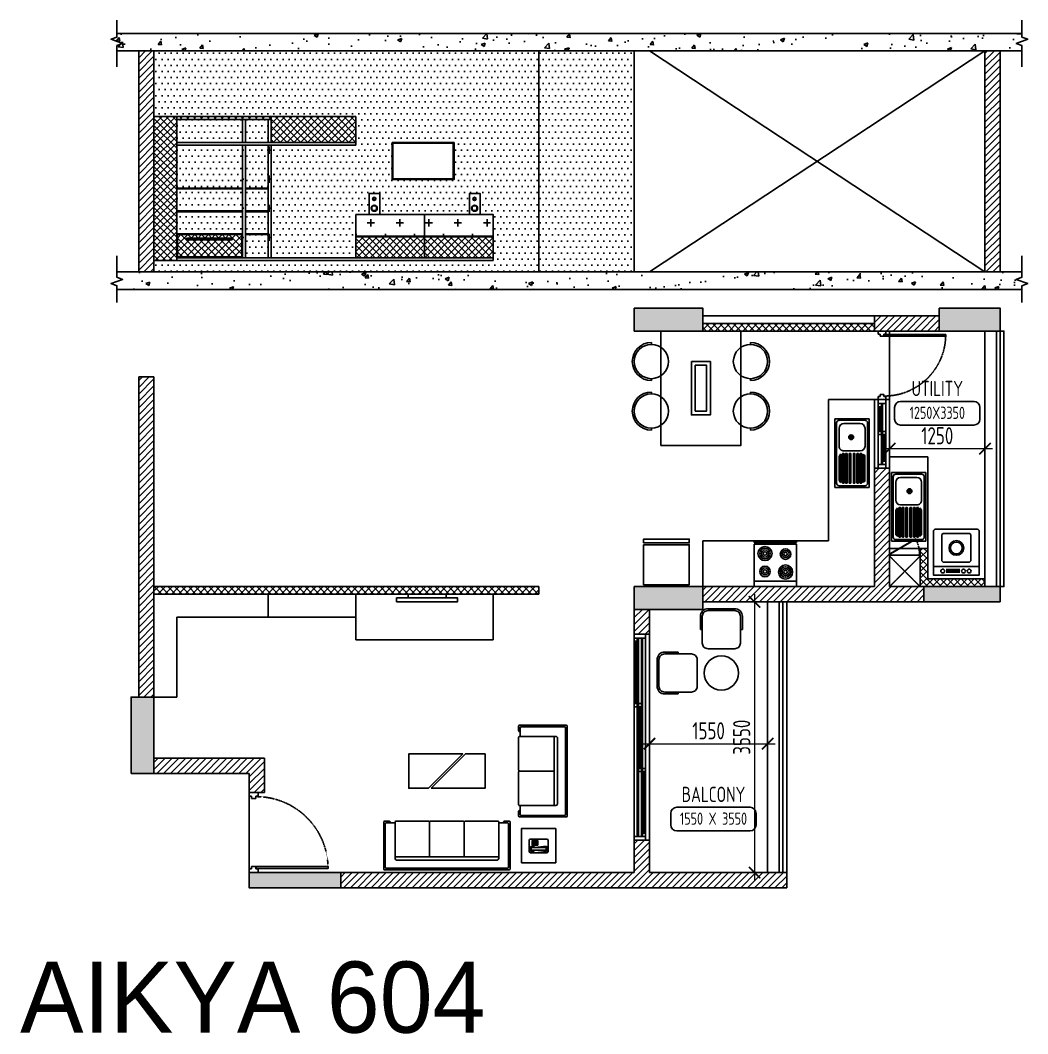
# Model space of a CAD drawing. Header units: millimetres. Extents: x -184691 to 158232, y -112569 to 33289.
# Drawn here: x 36982 to 50198, y -22061 to -8774 of the extents above; entities that cross this region are included whole.
import ezdxf
from ezdxf.enums import TextEntityAlignment as Align

# ---------------------------------------------------------------- set-up
doc = ezdxf.new("R2010")
doc.units = ezdxf.units.MM
doc.header["$LTSCALE"] = 10
doc.header["$PDMODE"] = 35
doc.header["$PDSIZE"] = 500
doc.linetypes.add('DASHED', pattern=[19.05, 12.7, -6.35])
doc.linetypes.add('HIDDEN', pattern=[9.525, 6.35, -3.175])
for name, color, linetype in [('07--DIM-1', 1, 'Continuous'), ('A--BLOCKWALL-1', 9, 'Continuous'), ('A--BLOCKWALL-2', 2, 'Continuous'), ('A--BLOCKWALL-3', 3, 'Continuous'), ('A--BLOCKWALL-HATCH', 8, 'Continuous'), ('A--DOWN', 34, 'Continuous'), ('A--FIXTURE-0', 8, 'Continuous'), ('A--FURNITURE-0', 253, 'Continuous'), ('A--GLAZING-0', 181, 'Continuous'), ('A--HANDRAIL-1', 9, 'Continuous'), ('A--HATCH-1', 8, 'Continuous'), ('A--SANITARY-0', 253, 'Continuous'), ('A--SHAFT-HIDDEN', 9, 'HIDDEN'), ('A--SPACENUMBER', 2, 'Continuous'), ('A--SPACENUMBER-1', 8, 'Continuous'), ('A--SPACEREF', 3, 'Continuous'), ('A--Stucture', 9, 'Continuous'), ('A--TILING-1', 8, 'Continuous'), ('Typical floor Column Centre line$0$X-3rd Floor Column$0$A--COL250', 250, 'Continuous'), ('Typical floor Column Centre line$0$X-3rd Floor Column$0$A--CONCRETE-4', 4, 'Continuous')]:
    doc.layers.add(name, color=color, linetype=linetype)
doc.styles.add('ISO', font='isocp2.shx', dxfattribs={"width": 0.8})
doc.dimstyles.new('A-DIM-100', dxfattribs={"dimscale": 100, "dimtxt": 2.25, "dimasz": 1.5, "dimexe": 1, "dimexo": 0.5, "dimgap": 0, "dimtad": 0, "dimdec": 0, "dimzin": 12, "dimdsep": 46, "dimtxsty": 'ISO', "dimblk": 'ARCHTICK', "dimcen": 1, "dimdle": 1, "dimclrd": 8, "dimclre": 8, "dimclrt": 256, "dimadec": 0, "dimazin": 3, "dimtfac": 1, "dimtdec": 0, "dimtmove": 1, "dimatfit": 2, "dimfxl": 1, "dimtvp": 0.75, "dimtolj": 1, "dimtzin": 12, "dimlwd": 18, "dimlwe": 18, "dimarcsym": 0})
pattern_1 = [(45, (42135.68, -23097.9), (-44.90128, 44.90128), [])]
pattern_2 = [(45, (42135.68, -23097.9), (-44.90128, 44.90128), []), (135, (42135.68, -23097.9), (-44.90128, -44.90128), [])]
pattern_3 = [(45, (-142490.17, 0), (-44.90128, 44.90128), []), (135, (-142490.17, 0), (-44.90128, -44.90128), [])]
pattern_4 = [(0, (-142490.17, 0), (39.6875, 79.375), [0, -79.375])]
pattern_5 = [(0, (-142490.17, 0), (190.5, 190.5), [95.25, -285.75]), (90, (-142442.55, -47.62), (-190.5, 190.5), [95.25, -285.75])]

# ---------------------------------------------------------------- blocks, each defined once
blk = doc.blocks.new('A$C542B73FF')
at = {"layer": 'A--FURNITURE-0'}
for points in [[(-400, 50), (400, 50), (400, 100), (-400, 100)], [(-250, 0), (250, 0), (250, 50), (-250, 50)]]:
    blk.add_lwpolyline(points, close=True, dxfattribs=at)
blk = doc.blocks.new('A$C383732B3')
for p, q in [((275, 250), (275, 275)), ((275, -250), (275, -275))]:
    blk.add_line(p, q)
blk.add_lwpolyline([(275, 275), (100, 275, 0.414214), (0, 175), (0, -175, 0.414214), (100, -275), (275, -275)], format="xyb")
blk.add_lwpolyline([(100, -250), (450, -250, 0.414214), (525, -175), (525, 175, 0.414214), (450, 250), (100, 250, 0.414214), (25, 175), (25, -175, 0.414214)], format="xyb", close=True)
blk = doc.blocks.new('A$C337B3EF4')
for p, q in [((0, 225), (0, 250)), ((0, -250), (0, -225))]:
    blk.add_line(p, q)
blk.add_circle((0, 0), 225)
blk.add_arc((0, 0), 250, 270, 90)
blk = doc.blocks.new('A$C666E5324')
at = {"layer": 'A--FURNITURE-0'}
for points in [[(0, -525), (-1500, -525), (-1500, 525), (0, 525)], [(-400, -125), (-1100, -125), (-1100, 125), (-400, 125)], [(-450, -75), (-1050, -75), (-1050, 75), (-450, 75)]]:
    blk.add_lwpolyline(points, close=True, dxfattribs=at)
at = {"layer": 'A--FURNITURE-0', "xscale": -1, "rotation": 270.000000000004}
for p in [(-1050, 650), (-400, 650)]:
    blk.add_blockref('A$C337B3EF4', p, dxfattribs=at)
at = {"layer": 'A--FURNITURE-0', "rotation": 270.000000000004}
for p in [(-1050, -650), (-400, -650)]:
    blk.add_blockref('A$C337B3EF4', p, dxfattribs=at)
blk = doc.blocks.new('A$C34D21E7E')
at = {"layer": 'A--DOWN'}
for p, q in [((-150, 2450), (-150, -150)), ((-110, 2450), (-110, -150)), ((-95, 2450), (-95, -150)), ((-55, -150), (-55, 2450)), ((-40, -150), (-40, 2450)), ((0, -150), (0, 2450))]:
    blk.add_line(p, q, dxfattribs=at)
for points in [[(-150, 2450), (0, 2450), (0, 2500), (-150, 2500)], [(-40, 2450), (0, 2450), (0, 2410), (-40, 2410)], [(-95, 1590), (-55, 1590), (-55, 1550), (-95, 1550)], [(-40, 1550), (0, 1550), (0, 1590), (-40, 1590)], [(-150, 740), (-110, 740), (-110, 700), (-150, 700)], [(-95, 700), (-55, 700), (-55, 740), (-95, 740)], [(-150, -150), (-110, -150), (-110, -110), (-150, -110)], [(-150, -150), (0, -150), (0, -200), (-150, -200)]]:
    blk.add_lwpolyline(points, close=True, dxfattribs=at)
at = {"layer": 'A--GLAZING-0'}
for p, q in [((-25, 1590), (-25, 2410)), ((-15, 1590), (-15, 2410)), ((-80, 740), (-80, 1550)), ((-70, 740), (-70, 1550)), ((-135, -110), (-135, 700)), ((-125, -110), (-125, 700))]:
    blk.add_line(p, q, dxfattribs=at)
blk = doc.blocks.new('A$C1CBF2325')
at = {"layer": 'A--DOWN'}
for p, q in [((100, 0), (0, 0)), ((0, 0), (0, -42)), ((100, 0), (100, -42)), ((25, -42), (0, -42)), ((25, -42), (25, -67)), ((75, -67), (25, -67)), ((75, -42), (75, -67)), ((75, -42), (100, -42)), ((79, -46), (79, -67)), ((79, -46), (886, -46)), ((79, -67), (886, -67)), ((886, -67), (886, -46)), ((25, -858), (0, -858)), ((0, -900), (0, -858)), ((100, -900), (0, -900)), ((75, -833), (25, -833)), ((25, -858), (25, -833)), ((75, -858), (75, -833)), ((75, -858), (100, -858)), ((100, -900), (100, -858))]:
    blk.add_line(p, q, dxfattribs=at)
at = {"layer": 'A--DOWN', "color": 8, "linetype": 'DASHED', "ltscale": 0.005}
blk.add_arc((79, -46), 807, 269.7319, 358.5291, dxfattribs=at)
blk = doc.blocks.new('A$C35654C4B')
at = {"layer": 'A--BLOCKWALL-1'}
for p, q in [((-900, 200), (0, 200)), ((-900, 0), (0, 0))]:
    blk.add_line(p, q, dxfattribs=at)
at = {"layer": 'A--DOWN'}
for p, q in [((-50, 150), (-850, 150)), ((-50, 107), (-850, 107)), ((-850, 50), (-50, 50)), ((-50, 93), (-807, 93))]:
    blk.add_line(p, q, dxfattribs=at)
for points in [[(-850, 50), (-850, 150), (-900, 150), (-900, 50)], [(-416, 107), (-416, 150), (-459, 150), (-459, 107)], [(-50, 107), (-50, 150), (-93, 150), (-93, 107)], [(-50, 50), (-50, 150), (0, 150), (0, 50)], [(-807, 50), (-807, 93), (-850, 93), (-850, 50)], [(-416, 50), (-416, 93), (-459, 93), (-459, 50)]]:
    blk.add_lwpolyline(points, close=True, dxfattribs=at)
at = {"layer": 'A--GLAZING-0'}
for p, q in [((-416, 136), (-93, 136)), ((-807, 78), (-459, 78)), ((-807, 64), (-459, 64)), ((-416, 122), (-93, 122))]:
    blk.add_line(p, q, dxfattribs=at)
blk = doc.blocks.new('A$C47D60FF3')
at = {"layer": 'A--FIXTURE-0'}
blk.add_lwpolyline([(-0.075, 0.6), (-0.075, 0), (-0.6, 0), (-0.6, 0.6)], close=True, dxfattribs=at)
blk.add_lwpolyline([(-0.05, 0.6), (-0.05, 0), (0, 0), (0, 0.6), (-0.05, 0.6)], dxfattribs=at)
blk = doc.blocks.new('SPACE')
at = {"layer": 'A--SPACENUMBER-1'}
blk.add_lwpolyline([(-600, 0), (600, 0, 0.414213562), (700, 100), (700, 288.5, 0.414213562), (600, 388.5), (-600, 388.5, 0.414213562), (-700, 288.5), (-700, 100, 0.414213562), (-600, 0, -0.052514465)], format="xyb", dxfattribs=at)
at = {"layer": 'A--SPACENUMBER', "style": 'ISO', "width": 0.8, "flags": 4}
blk.add_attdef('01', text='', height=250, dxfattribs=at).set_placement((0.455, 202.41), align=Align.MIDDLE)
at = {"layer": 'A--SPACEREF', "style": 'ISO', "width": 0.8, "flags": 4}
blk.add_attdef('S', text='', height=300, dxfattribs=at).set_placement((1.35, 474.975), align=Align.CENTER)
blk = doc.blocks.new('A$C2D7D56F7')
at = {"layer": 'A--FIXTURE-0'}
for p, q in [((-0.3, -0.113), (0.3, -0.113)), ((-0.044, -0.037), (0.131, -0.037)), ((-0.044, -0.056), (0.131, -0.056)), ((-0.044, -0.074), (0.131, -0.074))]:
    blk.add_line(p, q, dxfattribs=at)
blk.add_lwpolyline([(0.3, -0.575, -0.414214), (0.275, -0.6), (-0.275, -0.6, -0.414214), (-0.3, -0.575), (-0.3, 0), (0.3, 0)], format="xyb", close=True, dxfattribs=at)
blk.add_lwpolyline([(-0.173, -0.168), (0.173, -0.168), (0.189, -0.184), (0.189, -0.531), (0.173, -0.546), (-0.173, -0.546), (-0.189, -0.531), (-0.189, -0.184)], close=True, dxfattribs=at)
for centre, radius in [((-0.169, -0.052), 0.025), ((-0.095, -0.052), 0.025), ((0.178, -0.052), 0.025), ((-0.001, -0.355), 0.0964), ((-0.001, -0.355), 0.0776)]:
    blk.add_circle(centre, radius, dxfattribs=at)
blk = doc.blocks.new('A$C321E12B3')
at = {"layer": 'A--SANITARY-0', "ltscale": 5}
for p, q in [((-0.9, 0.45), (0, 0.45)), ((-0.9, 0), (-0.9, 0.45)), ((-0.845, 0.429), (-0.055, 0.429)), ((0, 0.45), (0, 0)), ((-0.879, 0.055), (-0.879, 0.395)), ((-0.837, 0.118), (-0.837, 0.332)), ((-0.774, 0.395), (-0.54, 0.395)), ((-0.477, 0.332), (-0.477, 0.118)), ((-0.443, 0.335), (-0.443, 0.348)), ((-0.443, 0.293), (-0.443, 0.306)), ((-0.439, 0.352), (-0.059, 0.352)), ((-0.059, 0.331), (-0.439, 0.331)), ((-0.439, 0.31), (-0.059, 0.31)), ((-0.059, 0.289), (-0.439, 0.289)), ((-0.063, 0.373), (-0.435, 0.373)), ((-0.404, 0.394), (-0.094, 0.394)), ((-0.055, 0.348), (-0.055, 0.335)), ((-0.055, 0.306), (-0.055, 0.293)), ((-0.021, 0.395), (-0.021, 0.055)), ((-0.443, 0.246), (-0.443, 0.259)), ((-0.443, 0.204), (-0.443, 0.191)), ((-0.443, 0.157), (-0.443, 0.144)), ((-0.439, 0.263), (-0.059, 0.263)), ((-0.059, 0.242), (-0.439, 0.242)), ((-0.059, 0.208), (-0.439, 0.208)), ((-0.439, 0.187), (-0.059, 0.187)), ((-0.059, 0.161), (-0.439, 0.161)), ((-0.439, 0.14), (-0.059, 0.14)), ((-0.055, 0.259), (-0.055, 0.246)), ((-0.055, 0.191), (-0.055, 0.204)), ((-0.055, 0.144), (-0.055, 0.157)), ((0, 0), (-0.9, 0)), ((-0.055, 0.021), (-0.845, 0.021)), ((-0.54, 0.055), (-0.774, 0.055)), ((-0.443, 0.115), (-0.443, 0.102)), ((-0.059, 0.119), (-0.439, 0.119)), ((-0.439, 0.098), (-0.059, 0.098)), ((-0.063, 0.077), (-0.435, 0.077)), ((-0.404, 0.056), (-0.094, 0.056)), ((-0.055, 0.102), (-0.055, 0.115))]:
    blk.add_line(p, q, dxfattribs=at)
at = {"layer": 'A--SANITARY-0'}
blk.add_line((-0.9, 0.45), (0, 0.45), dxfattribs=at)
at = {"layer": 'A--SANITARY-0', "ltscale": 5, "extrusion": (0, 0, -1)}
for centre, major_axis, start_param, end_param in [((-0.845, 0.395), (-0.0238, 0.0238), 5.497787, 7.068583), ((-0.055, 0.395), (-0.0238, 0.0238), 0.785398, 2.356194), ((-0.774, 0.332), (0.0446, 0.0446), 3.926991, 5.497787), ((-0.54, 0.332), (0.0446, 0.0446), -0.785398, 0.785398), ((-0.439, 0.348), (0.00297, 0.00297), 3.926991, 5.497787), ((-0.439, 0.335), (-0.00297, 0.00297), 3.926991, 5.497787), ((-0.439, 0.306), (-0.00297, 0.00297), 5.497787, 7.068583), ((-0.439, 0.293), (-0.00297, 0.00297), 3.926991, 5.497787), ((-0.393, 0.345), (-0.0357, 0.0357), 6.090163, 6.844508), ((-0.105, 0.345), (-0.0357, 0.0357), 1.009473, 1.763819), ((-0.059, 0.348), (0.00297, 0.00297), -0.785398, 0.785398), ((-0.059, 0.335), (-0.00297, 0.00297), 2.356194, 3.926991), ((-0.059, 0.306), (0.00297, 0.00297), -0.785398, 0.785398), ((-0.059, 0.293), (-0.00297, 0.00297), 2.356194, 3.926991), ((-0.657, 0.214), (0.0223, 0.0223), 0.785398, 7.068583), ((-0.657, 0.214), (0.0112, 0.0112), 0.785398, 7.068583), ((-0.657, 0.214), (0.00743, 0.00743), 0.785398, 7.068583), ((-0.439, 0.204), (0.00297, 0.00297), 3.926991, 5.497787), ((-0.439, 0.191), (-0.00297, 0.00297), 3.926991, 5.497787), ((-0.439, 0.157), (0.00297, 0.00297), 3.926991, 5.497787), ((-0.439, 0.144), (0.00297, 0.00297), 2.356194, 3.926991), ((-0.059, 0.204), (0.00297, 0.00297), -0.785398, 0.785398), ((-0.059, 0.191), (-0.00297, 0.00297), 2.356194, 3.926991), ((-0.059, 0.157), (0.00297, 0.00297), -0.785398, 0.785398), ((-0.059, 0.144), (-0.00297, 0.00297), 2.356194, 3.926991), ((-0.845, 0.055), (0.0238, 0.0238), 2.356194, 3.926991), ((-0.774, 0.118), (-0.0446, 0.0446), 3.926991, 5.497787), ((-0.54, 0.118), (-0.0446, 0.0446), 2.356194, 3.926991), ((-0.439, 0.115), (0.00297, 0.00297), 3.926991, 5.497787), ((-0.439, 0.102), (0.00297, 0.00297), 2.356194, 3.926991), ((-0.393, 0.105), (-0.0357, 0.0357), 4.151066, 4.905412), ((-0.105, 0.105), (-0.0357, 0.0357), 2.94857, 3.702916), ((-0.059, 0.115), (0.00297, 0.00297), -0.785398, 0.785398), ((-0.059, 0.102), (-0.00297, 0.00297), 2.356194, 3.926991), ((-0.055, 0.055), (-0.0238, 0.0238), 2.356194, 3.926991)]:
    blk.add_ellipse(centre, major_axis=major_axis, ratio=1, start_param=start_param, end_param=end_param, dxfattribs=at)
at = {"layer": 'A--SANITARY-0', "ltscale": 5}
for centre, major_axis, start_param, end_param in [((-0.439, 0.259), (-0.00297, -0.00297), 3.926991, 5.497787), ((-0.439, 0.246), (0.00297, -0.00297), 3.926991, 5.497787), ((-0.059, 0.259), (-0.00297, -0.00297), 2.356194, 3.926991), ((-0.059, 0.246), (0.00297, -0.00297), -0.785398, 0.785398)]:
    blk.add_ellipse(centre, major_axis=major_axis, ratio=1, start_param=start_param, end_param=end_param, dxfattribs=at)
blk = doc.blocks.new('A$C4DFF75E1')
at = {"layer": 'A--DOWN'}
for p, q in [((9, 25), (0, 25)), ((0, 25), (0, 0)), ((0, 0), (12, 0)), ((9, 15, 0), (9, 25, 0)), ((12, 15, 0), (9, 15, 0)), ((12, 15, 0), (12, 0, 0)), ((12, 15, 0), (12, 0, 0)), ((12, 0), (12, 15)), ((438, 15, 0), (438, 0, 0)), ((438, 15, 0), (438, 0, 0)), ((438, 15, 0), (441, 15, 0)), ((438, 0), (438, 15)), ((450, 0), (438, 0)), ((441, 15, 0), (441, 25, 0)), ((441, 25), (450, 25)), ((450, 25), (450, 0))]:
    blk.add_line(p, q, dxfattribs=at)
blk.add_lwpolyline([(14, 18), (388, 234), (385, 240), (11, 24)], close=True, dxfattribs=at)
blk.add_circle((10, 24, 0), 0.781, dxfattribs=at)
at = {"layer": 'A--DOWN', "color": 8, "linetype": 'DASHED', "ltscale": 0.003}
blk.add_arc((-37, 15, 0), 478, 0, 27.2936, dxfattribs=at)
blk = doc.blocks.new('_ArchTick')
at = {"color": 0, "const_width": 0.15}
blk.add_lwpolyline([(-0.5, -0.5), (0.5, 0.5)], dxfattribs=at)
blk = doc.blocks.new('*D340')
at = {"layer": '07--DIM-1', "color": 8, "lineweight": 18}
for p, q in [((45236, -18533), (45236, -18158)), ((46786, -18533), (46786, -18158)), ((45136, -18258), (46886, -18258))]:
    blk.add_line(p, q, dxfattribs=at)
at = {"layer": 'Defpoints', "color": 0}
for p in [(46786, -18258), (45236, -18583), (46786, -18583)]:
    blk.add_point(p, dxfattribs=at)
at = {"layer": '07--DIM-1', "color": 8, "lineweight": 18, "xscale": 150, "yscale": 150, "zscale": 150, "rotation": 180}
blk.add_blockref('_ArchTick', (45236, -18258), dxfattribs=at)
at = {"layer": '07--DIM-1', "color": 8, "lineweight": 18, "xscale": 150, "yscale": 150, "zscale": 150}
blk.add_blockref('_ArchTick', (46786, -18258), dxfattribs=at)
at = {"layer": '07--DIM-1', "insert": (46011, -18089), "char_height": 225, "attachment_point": 5, "style": 'ISO'}
blk.add_mtext('\\A1;1550', dxfattribs=at)
blk = doc.blocks.new('*D341')
at = {"layer": '07--DIM-1', "color": 8, "lineweight": 18}
for p, q in [((46614, -16298), (46614, -20048)), ((46736, -16398), (46514, -16398)), ((46736, -19948), (46514, -19948))]:
    blk.add_line(p, q, dxfattribs=at)
at = {"layer": 'Defpoints', "color": 0}
for p in [(46786, -16398), (46614, -19948), (46786, -19948)]:
    blk.add_point(p, dxfattribs=at)
at = {"layer": '07--DIM-1', "color": 8, "lineweight": 18, "xscale": 150, "yscale": 150, "zscale": 150}
for p, rotation in [((46614, -16398), 90), ((46614, -19948), 270)]:
    blk.add_blockref('_ArchTick', p, dxfattribs=dict(at, rotation=rotation))
at = {"layer": '07--DIM-1', "insert": (46445, -18173), "char_height": 225, "attachment_point": 5, "rotation": 90, "style": 'ISO'}
blk.add_mtext('\\A1;3550', dxfattribs=at)
blk = doc.blocks.new('*D342')
at = {"layer": '07--DIM-1', "color": 8, "lineweight": 18}
for p, q in [((48386, -14436), (48386, -14290)), ((49636, -14436), (49636, -14290)), ((48286, -14390), (49736, -14390))]:
    blk.add_line(p, q, dxfattribs=at)
at = {"layer": 'Defpoints', "color": 0}
for p in [(49636, -14390), (48386, -14486), (49636, -14486)]:
    blk.add_point(p, dxfattribs=at)
at = {"layer": '07--DIM-1', "color": 8, "lineweight": 18, "xscale": 150, "yscale": 150, "zscale": 150, "rotation": 180}
blk.add_blockref('_ArchTick', (48386, -14390), dxfattribs=at)
at = {"layer": '07--DIM-1', "color": 8, "lineweight": 18, "xscale": 150, "yscale": 150, "zscale": 150}
blk.add_blockref('_ArchTick', (49636, -14390), dxfattribs=at)
at = {"layer": '07--DIM-1', "insert": (49011, -14221), "char_height": 225, "attachment_point": 5, "style": 'ISO'}
blk.add_mtext('\\A1;1250', dxfattribs=at)
blk = doc.blocks.new('A$C59C96D1E')
at = {"linetype": 'Continuous'}
for p, q in [((-2.74, 0), (2.74, 0)), ((-3.49, -9.09), (-3.49, -0.75)), ((-2.75, -0.99), (-2.75, -2.2)), ((-2.26, -1.48), (-2.26, -8.35)), ((-0.79, -0.49), (-2.25, -0.49)), ((-1.76, -0.98), (-1.28, -0.98)), ((-0.78, -8.35), (-0.78, -1.48)), ((-0.29, -2.2), (-0.29, -0.99)), ((3.49, -0.75), (3.49, -9.09)), ((-2.75, -8.84), (-2.75, -7.63)), ((2.74, -9.84), (-2.74, -9.84)), ((-0.79, -9.34), (-2.25, -9.34)), ((-1.76, -8.85), (-1.28, -8.85)), ((-0.29, -7.63), (-0.29, -8.84))]:
    blk.add_line(p, q, dxfattribs=at)
for points in [[(0.45, -5.87), (0.45, -5.37), (0.95, -5.37), (0.95, -5.87)], [(0.45, -6.47), (0.45, -5.97), (0.95, -5.97), (0.95, -6.47)], [(0.45, -7.06), (0.45, -6.56), (0.95, -6.56), (0.95, -7.06)], [(0.45, -7.66), (0.45, -7.16), (0.95, -7.16), (0.95, -7.66)], [(0.45, -8.26), (0.95, -8.26), (0.95, -7.76), (0.45, -7.76)], [(1.05, -5.87), (1.05, -5.37), (1.55, -5.37), (1.55, -5.87)], [(1.05, -6.47), (1.05, -5.97), (1.55, -5.97), (1.55, -6.47)], [(1.05, -7.06), (1.05, -6.56), (1.55, -6.56), (1.55, -7.06)], [(1.05, -7.66), (1.05, -7.16), (1.55, -7.16), (1.55, -7.66)], [(1.05, -8.26), (1.55, -8.26), (1.55, -7.76), (1.05, -7.76)], [(1.64, -5.87), (1.64, -5.37), (2.14, -5.37), (2.14, -5.87)], [(1.64, -6.47), (1.64, -5.97), (2.14, -5.97), (2.14, -6.47)], [(1.64, -7.06), (1.64, -6.56), (2.14, -6.56), (2.14, -7.06)], [(1.64, -7.66), (1.64, -7.16), (2.14, -7.16), (2.14, -7.66)], [(1.64, -8.26), (2.14, -8.26), (2.14, -7.76), (1.64, -7.76)], [(2.24, -5.87), (2.24, -5.37), (2.74, -5.37), (2.74, -5.87)], [(2.24, -6.47), (2.24, -5.97), (2.74, -5.97), (2.74, -6.47)], [(2.24, -7.06), (2.24, -6.56), (2.74, -6.56), (2.74, -7.06)], [(2.24, -7.66), (2.24, -7.16), (2.74, -7.16), (2.74, -7.66)], [(2.24, -8.26), (2.74, -8.26), (2.74, -7.76), (2.24, -7.76)]]:
    blk.add_lwpolyline(points, close=True)
for centre, radius, start, end in [((-2.74, -0.75), 0.75, 90, 180), ((2.74, -0.75), 0.75, 0, 90), ((-2.25, -0.99), 0.5, 90, 180), ((-2.25, -2.2), 0.5, 180, 270), ((-1.76, -1.48), 0.5, 90, 180), ((-1.28, -1.48), 0.5, 0, 90), ((-0.79, -0.99), 0.5, 0, 90), ((-0.79, -2.2), 0.5, 270, 0), ((-2.74, -9.09), 0.75, 180, 270), ((-2.25, -7.63), 0.5, 90, 180), ((-2.25, -8.84), 0.5, 180, 270), ((-1.76, -8.35), 0.5, 180, 270), ((-1.28, -8.35), 0.5, 270, 0), ((-0.79, -7.63), 0.5, 0, 90), ((-0.79, -8.84), 0.5, 270, 0), ((2.74, -9.09), 0.75, 270, 0)]:
    blk.add_arc(centre, radius, start, end, dxfattribs=at)
for centre, start, end in [((-30.22, -7.51), 358.28, 10.8919), ((27.18, -7.51), 169.1081, 181.72)]:
    blk.add_arc(centre, 27.97, start, end)
blk = doc.blocks.new('A$C6B576318')
at = {"layer": 'A--FURNITURE-0'}
for p, q in [((-975, 13), (-975, 736)), ((-888, 749), (-963, 749)), ((-950, 38), (-950, 711)), ((-813, 724), (-938, 724)), ((-875, 724), (-875, 736)), ((-800, 711), (-800, 736)), ((-800, 175), (-800, 711)), ((-788, 749), (-279, 749)), ((-267, 736), (-267, 200)), ((-254, 749), (254, 749)), ((267, 736), (267, 200)), ((279, 749), (788, 749)), ((800, 711), (800, 736)), ((800, 175), (800, 711)), ((813, 724), (938, 724)), ((875, 724), (875, 736)), ((888, 749), (963, 749)), ((950, 38), (950, 711)), ((975, 13), (975, 736)), ((-800, 200), (800, 200)), ((-963, 0), (963, 0)), ((-938, 25), (938, 25)), ((-775, 150), (775, 150))]:
    blk.add_line(p, q, dxfattribs=at)
for centre, radius, start, end in [((-963, 736), 12.5, 90, 180), ((-938, 711), 12.5, 90, 180), ((-888, 736), 12.5, 0, 90), ((-813, 711), 12.5, 0, 90), ((-788, 736), 12.5, 90, 180), ((-279, 736), 12.5, 0, 90), ((-254, 736), 12.5, 90, 180), ((254, 736), 12.5, 0, 90), ((279, 736), 12.5, 90, 180), ((788, 736), 12.5, 0, 90), ((813, 711), 12.5, 90, 180), ((888, 736), 12.5, 90, 180), ((938, 711), 12.5, 0, 90), ((963, 736), 12.5, 0, 90), ((-775, 175), 25, 180, 270), ((775, 175), 25, 270, 0), ((-963, 13), 12.5, 180, 270), ((-938, 38), 12.5, 180, 270), ((938, 38), 12.5, 270, 0), ((963, 13), 12.5, 270, 0)]:
    blk.add_arc(centre, radius, start, end, dxfattribs=at)
blk = doc.blocks.new('A$C64853205')
at = {"layer": 'A--FURNITURE-0'}
for p, q in [((-708, 13), (-708, 736)), ((-621, 749), (-696, 749)), ((-683, 38), (-683, 711)), ((-546, 724), (-671, 724)), ((-608, 724), (-608, 736)), ((-533, 711), (-533, 736)), ((-533, 175), (-533, 711)), ((-521, 749), (-12, 749)), ((0, 736), (0, 200)), ((13, 749), (521, 749)), ((533, 736), (533, 175)), ((546, 724), (671, 724)), ((608, 724), (608, 736)), ((621, 749), (696, 749)), ((683, 38), (683, 711)), ((708, 13), (708, 736)), ((-533, 200), (533, 200)), ((-696, 0), (696, 0)), ((-671, 25), (671, 25)), ((-508, 150), (508, 150))]:
    blk.add_line(p, q, dxfattribs=at)
for centre, radius, start, end in [((-696, 736), 12.5, 90, 180), ((-671, 711), 12.5, 90, 180), ((-621, 736), 12.5, 0, 90), ((-546, 711), 12.5, 0, 90), ((-521, 736), 12.5, 90, 180), ((-12, 736), 12.5, 0, 90), ((13, 736), 12.5, 90, 180), ((521, 736), 12.5, 0, 90), ((546, 711), 12.5, 90, 180), ((621, 736), 12.5, 90, 180), ((671, 711), 12.5, 0, 90), ((696, 736), 12.5, 0, 90), ((-508, 175), 25, 180, 270), ((508, 175), 25, 270, 0), ((-696, 13), 12.5, 180, 270), ((-671, 38), 12.5, 180, 270), ((671, 38), 12.5, 270, 0), ((696, 13), 12.5, 270, 0)]:
    blk.add_arc(centre, radius, start, end, dxfattribs=at)
blk = doc.blocks.new('A$C06896976')
at = {"layer": 'A--FIXTURE-0'}
for p, q in [((0, 0.6), (-0.6, 0.6)), ((-0.6, 0.6), (-0.6, 0)), ((-0.525, 0.6), (-0.525, 0)), ((0, 0), (0, 0.6)), ((0.05, 0.6), (0.025, 0.6)), ((0.025, 0.6), (0.025, 0)), ((0.05, 0), (0.05, 0.6)), ((0, 0.525), (0.025, 0.525)), ((0.025, 0.475), (0, 0.475)), ((-0.6, 0), (0, 0)), ((0.025, 0.125), (0, 0.125)), ((0, 0.075), (0.025, 0.075)), ((0.025, 0), (0.05, 0))]:
    blk.add_line(p, q, dxfattribs=at)
for centre, major_axis, start_param, end_param in [((-0.394, 0.446), (0.0707, 0.0707), 0.785398, 7.068583), ((-0.394, 0.446), (0.053, 0.053), 0.785398, 7.068583), ((-0.394, 0.446), (0.0354, 0.0354), 0.785398, 7.068583), ((-0.394, 0.446), (0.0177, 0.0177), 0.785398, 7.068583), ((-0.139, 0.446), (-0.053, 0.053), -0.785398, 5.497787), ((-0.139, 0.446), (-0.0354, 0.0354), -0.785398, 5.497787), ((-0.139, 0.446), (0.0177, 0.0177), 0.785398, 7.068583), ((-0.386, 0.154), (0.053, -0.053), -0.785398, 5.497787), ((-0.386, 0.154), (0.0354, -0.0354), -0.785398, 5.497787), ((-0.386, 0.154), (-0.0177, -0.0177), 0.785398, 7.068583), ((-0.131, 0.154), (-0.0707, -0.0707), 0.785398, 7.068583), ((-0.131, 0.154), (-0.053, -0.053), 0.785398, 7.068583), ((-0.131, 0.154), (-0.0354, -0.0354), 0.785398, 7.068583), ((-0.131, 0.154), (-0.0177, -0.0177), 0.785398, 7.068583)]:
    blk.add_ellipse(centre, major_axis=major_axis, ratio=1, start_param=start_param, end_param=end_param, dxfattribs=at)

msp = doc.modelspace()

# ---------------------------------------------------------------- hatches: boundary and pattern name
h = msp.add_hatch()
h.set_pattern_fill('AR-CONC', color=256, scale=3, style=0)
h.set_pattern_definition([(50, (-142490.17, 0), (546.554, -47.8173), [57.15, -628.65]), (355, (-142490.17, 0), (-105.7285, 573.17), [45.72, -502.92]), (100.451, (-142444.6, -4), (440.8275, 525.35), [48.57, -534.27]), (46.1842, (-142490.2, 152.4), (813.2371, -126.127), [85.725, -942.975]), (96.6356, (-142422.4, 141.9), (712.2127, 742.2767), [72.855, -801.405]), (351.184, (-142490.2, 152.4), (712.214, 742.2754), [68.58, -754.38]), (21, (-142413.97, 114.3), (454.8446, -306.7966), [57.15, -628.65]), (326, (-142413.97, 114.3), (185.4061, 552.5639), [45.72, -502.92]), (71.4514, (-142376.07, 88.73), (640.2495, 245.7686), [48.57, -534.27]), (37.5, (-142490.17, 0), (9.2658, 253.66512), [0, -496.824, 0, -510.54, 0, -504.825]), (7.5, (-142490.17, 0), (200.459, 300.54172), [0, -291.084, 0, -485.394, 0, -192.405]), (327.5, (-142660.1, 0), (406.77179, -17.18623), [0, -190.5, 0, -594.36, 0, -788.67]), (317.5, (-142736.3, 0), (444.38754, 76.2795), [0, -247.65, 0, -394.716, 0, -560.07])])
h.paths.add_polyline_path([(50121.7, -9176.6), (50121.7, -9105.4), (50045.9, -9077.8), (50197.6, -9022.6), (50121.7, -8995), (50121.7, -8948), (38249.6, -8948), (38249.6, -8995), (38173.8, -9022.6), (38325.4, -9077.8), (38249.6, -9105.4), (38249.6, -9176.6)])
h.paths.add_polyline_path([(50121.7, -12303.8), (50121.7, -12254.2), (50197.6, -12226.6), (50045.9, -12171.4), (50121.7, -12143.8), (50121.7, -12072.6), (38249.6, -12072.6), (38249.6, -12143.8), (38325.4, -12171.4), (38173.8, -12226.6), (38249.6, -12254.2), (38249.6, -12303.8)])
h = msp.add_hatch()
h.set_pattern_fill('DOTS', color=256, scale=50, style=0)
h.set_pattern_definition(pattern_4)
h.paths.add_polyline_path([(43785.7, -9176.6), (38735.7, -9176.6), (38735.7, -10036.6), (40273.7, -10036.6), (41385.7, -10036.6), (41385.7, -10374.6), (41385.7, -10412.6), (40273.7, -10412.6), (40273.7, -11886.6), (41385.7, -11886.6), (41385.7, -11322.6), (41559.2, -11322.6), (41559.2, -11044.4), (41698.4, -11044.4), (41698.4, -11322.6), (42875.1, -11322.6), (42875.1, -11044), (43014.2, -11044), (43014.2, -11322.6), (43185.7, -11322.6), (43185.7, -11886.6), (43185.7, -11922.6), (38735.7, -11922.6), (38735.7, -12072.6), (43785.7, -12072.6)])
h.paths.add_polyline_path([(42672.9, -10376.8), (42672.9, -10862.9), (41860.9, -10862.9), (41860.9, -10376.8)], flags=16)
h.paths.add_polyline_path([(45035.7, -9176.6), (43785.7, -9176.6), (43785.7, -12072.6), (45035.7, -12072.6)])
h.paths.add_polyline_path([(41870.9, -10386.8), (41870.9, -10852.9), (42662.9, -10852.9), (42662.9, -10386.8)], flags=0)
h.paths.add_polyline_path([(41870.9, -10386.8), (41870.9, -10852.9), (42662.9, -10852.9), (42662.9, -10386.8)], flags=0)
h = msp.add_hatch()
h.set_pattern_fill('ANSI37', color=256, scale=20, style=0)
h.set_pattern_definition(pattern_3)
h.paths.add_polyline_path([(39035.7, -10036.6), (38735.7, -10036.6), (38735.7, -11922.6), (39035.7, -11922.6)])
h.paths.add_polyline_path([(40273.7, -10036.6), (39035.7, -10036.6), (39035.7, -10074.6), (40273.7, -10074.6)])
h.paths.add_polyline_path([(41385.7, -10036.6), (40273.7, -10036.6), (40273.7, -10074.6), (40273.7, -10374.6), (41385.7, -10374.6)])
h.paths.add_polyline_path([(39887.7, -11584.6), (39045.7, -11584.6), (39045.7, -11876.6), (39887.7, -11876.6)])
h.paths.add_polyline_path([(39160.8, -11651.6), (39160.8, -11630.6), (39760.6, -11630.6), (39760.6, -11651.6)], flags=16)
h = msp.add_hatch()
h.set_pattern_fill('DOTS', color=256, scale=50, style=0)
h.set_pattern_definition(pattern_4)
h.paths.add_polyline_path([(39897.7, -10374.6), (39897.7, -10074.6), (39035.7, -10074.6), (39035.7, -10374.6)])
h.paths.add_polyline_path([(39897.7, -10974.6), (39897.7, -10412.6), (39035.7, -10412.6), (39035.7, -10974.6)])
h.paths.add_polyline_path([(39935.7, -10974.6), (40235.7, -10974.6), (40235.7, -10412.6), (39935.7, -10412.6)])
h.paths.add_polyline_path([(40235.7, -10074.6), (39935.7, -10074.6), (39935.7, -10374.6), (40235.7, -10374.6)])
h.paths.add_polyline_path([(39035.7, -10984.6), (39035.7, -11274.6), (39897.7, -11274.6), (39897.7, -10984.6)])
h.paths.add_polyline_path([(39035.7, -11284.6), (39035.7, -11574.6), (39897.7, -11574.6), (39897.7, -11284.6)])
h.paths.add_polyline_path([(39935.7, -10984.6), (39935.7, -11274.6), (40235.7, -11274.6), (40235.7, -10984.6)])
h.paths.add_polyline_path([(40235.7, -11284.6), (39935.7, -11284.6), (39935.7, -11574.6), (40235.7, -11574.6)])
h.paths.add_polyline_path([(39935.7, -11886.6), (40235.7, -11886.6), (40235.7, -11584.6), (39935.7, -11584.6)])
h = msp.add_hatch()
h.set_pattern_fill('CROSS', color=256, scale=30, style=0)
h.set_pattern_definition(pattern_5)
h.paths.add_polyline_path([(39935.7, -10984.6), (39935.7, -10412.6), (39897.7, -10412.6), (39897.7, -10984.6), (39897.7, -11284.6), (39897.7, -11886.6), (39935.7, -11886.6), (39935.7, -11284.6)])
h.paths.add_polyline_path([(40273.7, -10412.6), (40235.7, -10412.6), (40235.7, -11886.6), (40273.7, -11886.6)])
h = msp.add_hatch()
h.set_pattern_fill('CROSS', color=256, scale=30, style=0)
h.set_pattern_definition(pattern_5)
h.paths.add_polyline_path([(42285.7, -11322.6), (41385.7, -11322.6), (41385.7, -11604.6), (42285.7, -11604.6)])
h.paths.add_polyline_path([(43185.7, -11322.6), (42285.7, -11322.6), (42285.7, -11604.6), (43185.7, -11604.6)])
h = msp.add_hatch()
h.set_pattern_fill('ANSI37', color=256, scale=20, style=0)
h.set_pattern_definition(pattern_3)
h.paths.add_polyline_path([(41385.7, -11614.6), (41385.7, -11886.6), (42285.7, -11886.6), (42285.7, -11614.6)])
h.paths.add_polyline_path([(42285.7, -11614.6), (42285.7, -11886.6), (43185.7, -11886.6), (43185.7, -11614.6)])
at = {"layer": 'A--BLOCKWALL-HATCH'}
h = msp.add_hatch(dxfattribs=at)
h.set_pattern_fill('ANSI37', color=256, scale=20, style=0)
h.set_pattern_definition(pattern_2)
h.paths.add_polyline_path([(45935.7, -12847.9), (48185.7, -12847.9), (48185.7, -12747.9), (45935.7, -12747.9)])
h = msp.add_hatch(dxfattribs=at)
h.set_pattern_fill('ANSI37', color=256, scale=20, style=0)
h.set_pattern_definition([(45, (42135.68, -23097.9), (-44.90128, 44.90128), []), (135, (42135.68, -23097.9), (-44.90128, -44.90128), [])])
h.paths.add_polyline_path([(48785.7, -15697.9), (48785.7, -16197.9), (49635.7, -16197.9), (49635.7, -16097.9), (48885.7, -16097.9), (48885.7, -15697.9)])
h = msp.add_hatch(dxfattribs=at)
h.set_pattern_fill('ANSI37', color=256, scale=20, style=0)
h.set_pattern_definition(pattern_2)
h.paths.add_polyline_path([(38735.7, -16297.9), (38735.7, -16197.9), (43785.7, -16197.9), (43785.7, -16297.9)])
at = {"layer": 'A--HATCH-1'}
h = msp.add_hatch(dxfattribs=at)
h.set_pattern_fill('ANSI31', color=256, scale=20, style=0)
h.set_pattern_definition([(45, (-142490.17, 0), (-44.90128, 44.90128), [])])
h.paths.add_polyline_path([(38735.7, -9176.6), (38535.7, -9176.6), (38535.7, -12072.6), (38735.7, -12072.6)])
h.paths.add_polyline_path([(49835.7, -9176.6), (49635.7, -9176.6), (49635.7, -12072.6), (49835.7, -12072.6)])
h = msp.add_hatch(dxfattribs=at)
h.set_pattern_fill('ANSI31', color=256, scale=20, style=0)
h.set_pattern_definition(pattern_1)
h.paths.add_polyline_path([(48185.7, -12847.9), (49035.7, -12847.9), (49035.7, -12647.9), (48185.7, -12647.9)])
h = msp.add_hatch(dxfattribs=at)
h.set_pattern_fill('ANSI31', color=256, scale=20, style=0)
h.set_pattern_definition(pattern_1)
h.paths.add_polyline_path([(38535.7, -17647.9), (38735.7, -17647.9), (38735.7, -13447.9), (38535.7, -13447.9)])
h = msp.add_hatch(dxfattribs=at)
h.set_pattern_fill('ANSI31', color=256, scale=20, style=0)
h.set_pattern_definition(pattern_1)
h.paths.add_polyline_path([(48185.7, -14647.9), (48385.7, -14647.9), (48385.7, -16197.9), (48835.7, -16197.9), (48835.7, -16397.9), (45935.7, -16397.9), (45935.7, -16197.9), (48185.7, -16197.9)])
h = msp.add_hatch(dxfattribs=at)
h.set_pattern_fill('ANSI31', color=256, scale=20, style=0)
h.set_pattern_definition(pattern_1)
h.paths.add_polyline_path([(45035.7, -16497.9), (45235.7, -16497.9), (45235.7, -16822.9), (45035.7, -16822.9)])
h = msp.add_hatch(dxfattribs=at)
h.set_pattern_fill('ANSI31', color=256, scale=20, style=0)
h.set_pattern_definition(pattern_1)
h.paths.add_polyline_path([(40185.7, -18897.9), (39985.7, -18897.9), (39985.7, -18647.9), (38735.7, -18647.9), (38735.7, -18447.9), (40185.7, -18447.9)])
h = msp.add_hatch(dxfattribs=at)
h.set_pattern_fill('ANSI31', color=256, scale=20, style=0)
h.set_pattern_definition(pattern_1)
h.paths.add_polyline_path([(45035.7, -19522.9), (45235.7, -19522.9), (45235.7, -19947.9), (47035.7, -19947.9), (47035.7, -20147.9), (41185.7, -20147.9), (41185.7, -19947.9), (45035.7, -19947.9)])
at = {"layer": 'Typical floor Column Centre line$0$X-3rd Floor Column$0$A--COL250'}
h = msp.add_hatch(color=256, dxfattribs=at)
h.dxf.hatch_style = 1
h.paths.add_polyline_path([(45035.7, -12547.9), (45935.7, -12547.9), (45935.7, -12847.9), (45035.7, -12847.9)])
h = msp.add_hatch(color=256, dxfattribs=at)
h.dxf.hatch_style = 1
h.paths.add_polyline_path([(49035.7, -12547.9), (49835.7, -12547.9), (49835.7, -12847.9), (49035.7, -12847.9)])
h = msp.add_hatch(color=256, dxfattribs=at)
h.dxf.hatch_style = 1
h.paths.add_polyline_path([(45035.7, -16197.9), (45935.7, -16197.9), (45935.7, -16497.9), (45035.7, -16497.9)])
h = msp.add_hatch(color=256, dxfattribs=at)
h.dxf.hatch_style = 1
h.paths.add_polyline_path([(48835.7, -16197.9), (49835.7, -16197.9), (49835.7, -16397.9), (48835.7, -16397.9)])
h = msp.add_hatch(color=256, dxfattribs=at)
h.dxf.hatch_style = 1
h.paths.add_polyline_path([(38435.7, -18647.9), (38435.7, -17647.9), (38735.7, -17647.9), (38735.7, -18647.9)])
h = msp.add_hatch(color=256, dxfattribs=at)
h.dxf.hatch_style = 1
h.paths.add_polyline_path([(39985.7, -19947.9), (41185.7, -19947.9), (41185.7, -20147.9), (39985.7, -20147.9)])

# ---------------------------------------------------------------- linework, layer by layer
for p, q in [((38249.6, -8948), (50121.7, -8948)), ((38249.6, -9176.6), (50121.7, -9176.6)), ((38535.7, -12072.6), (38535.7, -9176.6)), ((38735.7, -12072.6), (38735.7, -9176.6)), ((43785.7, -12072.6), (43785.7, -9176.6)), ((45035.7, -12072.6), (45035.7, -9176.6)), ((45235.7, -9176.6), (49635.7, -12072.6)), ((49635.7, -9176.6), (45235.7, -12072.6)), ((49635.7, -12072.6), (49635.7, -9176.6)), ((49835.7, -12072.6), (49835.7, -9176.6)), ((40273.7, -10036.6), (38735.7, -10036.6)), ((39035.7, -11922.6), (39035.7, -10036.6)), ((40273.7, -10074.6), (39035.7, -10074.6)), ((39897.7, -10374.6), (39897.7, -10074.6)), ((39935.7, -10374.6), (39935.7, -10074.6)), ((40235.7, -10374.6), (40235.7, -10074.6)), ((40273.7, -10036.6), (40273.7, -10074.6)), ((40273.7, -10036.6), (41385.7, -10036.6)), ((40273.7, -10374.6), (40273.7, -10074.6)), ((41385.7, -10036.6), (41385.7, -10374.6)), ((39035.7, -10374.6), (40235.7, -10374.6)), ((39035.7, -10374.6), (41385.7, -10374.6)), ((39035.7, -10412.6), (41385.7, -10412.6)), ((39897.7, -10984.6), (39897.7, -10412.6)), ((39935.7, -10984.6), (39935.7, -10412.6)), ((40235.7, -11886.6), (40235.7, -10412.6)), ((40273.7, -11886.6), (40273.7, -10412.6)), ((41385.7, -10412.6), (41385.7, -10374.6)), ((39035.7, -10974.6), (39897.7, -10974.6)), ((39035.7, -10984.6), (39897.7, -10984.6)), ((39897.7, -11284.6), (39897.7, -10984.6)), ((39935.7, -10974.6), (40235.7, -10974.6)), ((39935.7, -10984.6), (40235.7, -10984.6)), ((39935.7, -11284.6), (39935.7, -10984.6)), ((39035.7, -11274.6), (39897.7, -11274.6)), ((39035.7, -11284.6), (39897.7, -11284.6)), ((39897.7, -11886.6), (39897.7, -11284.6)), ((39935.7, -11274.6), (40235.7, -11274.6)), ((39935.7, -11886.6), (39935.7, -11284.6)), ((39935.7, -11284.6), (40235.7, -11284.6)), ((41385.7, -11886.6), (41385.7, -11322.6)), ((41385.7, -11322.6), (43185.7, -11322.6)), ((42285.7, -11322.6), (42285.7, -11886.6)), ((43185.7, -11922.6), (43185.7, -11322.6)), ((39035.7, -11574.6), (39897.7, -11574.6)), ((39935.7, -11574.6), (40235.7, -11574.6)), ((39935.7, -11584.6), (40235.7, -11584.6)), ((41385.7, -11604.6), (43185.7, -11604.6)), ((41385.7, -11614.6), (43185.7, -11614.6)), ((38735.7, -11922.6), (43185.7, -11922.6)), ((39035.7, -11886.6), (43185.7, -11886.6)), ((38249.6, -12072.6), (50121.7, -12072.6)), ((38249.6, -12303.8), (50121.7, -12303.8)), ((48185.7, -12647.9), (45935.7, -12647.9))]:
    msp.add_line(p, q)
at = {"linetype": 'Continuous'}
for points in [[(38249.6, -8774.2), (38249.6, -8995), (38173.8, -9022.6), (38325.4, -9077.8), (38249.6, -9105.4), (38249.6, -9386)], [(50121.7, -8774.2), (50121.7, -8995), (50197.6, -9022.6), (50045.9, -9077.8), (50121.7, -9105.4), (50121.7, -9386)], [(38249.6, -12474.9), (38249.6, -12254.2), (38173.8, -12226.6), (38325.4, -12171.4), (38249.6, -12143.8), (38249.6, -11863.1)], [(50121.7, -12474.9), (50121.7, -12254.2), (50197.6, -12226.6), (50045.9, -12171.4), (50121.7, -12143.8), (50121.7, -11863.1)]]:
    msp.add_lwpolyline(points, dxfattribs=at)
for points in [[(41860.9, -10376.8), (42672.9, -10376.8), (42672.9, -10862.9), (41860.9, -10862.9)], [(41870.9, -10386.8), (42662.9, -10386.8), (42662.9, -10852.9), (41870.9, -10852.9)], [(41559.2, -11322.6), (41698.4, -11322.6), (41698.4, -11044.4), (41559.2, -11044.4)], [(42875.1, -11322.2), (43014.2, -11322.2), (43014.2, -11044), (42875.1, -11044)], [(41385.7, -11322.6), (43185.7, -11322.6), (43185.7, -11886.6), (41385.7, -11886.6)], [(39045.7, -11584.6), (39887.7, -11584.6), (39887.7, -11876.6), (39045.7, -11876.6)], [(39160.8, -11630.6), (39760.6, -11630.6), (39760.6, -11651.6), (39160.8, -11651.6)]]:
    msp.add_lwpolyline(points, close=True)
for centre, radius in [((41625.2, -11116.2), 20.9), ((41625.2, -11116.2), 14.9), ((42941.1, -11116.2), 20.9), ((42941.1, -11116.2), 14.9), ((41625.2, -11238.3), 40.7), ((41625.2, -11238.3), 31.7), ((42941.1, -11238.3), 40.7), ((42941.1, -11238.3), 31.7)]:
    msp.add_circle(centre, radius)
at = {"layer": 'A--BLOCKWALL-1'}
for p, q in [((49635.7, -12847.9), (49635.7, -16197.9)), ((48185.7, -13747.9), (48385.7, -13747.9)), ((46785.7, -16397.9), (46785.7, -19947.9))]:
    msp.add_line(p, q, dxfattribs=at)
at = {"layer": 'A--BLOCKWALL-2'}
for p, q in [((45935.7, -12747.9), (45935.7, -12847.9)), ((45935.7, -12747.9), (48185.7, -12747.9)), ((48185.7, -12747.9), (48185.7, -12847.9)), ((45935.7, -12847.9), (48185.7, -12847.9)), ((48785.7, -15697.9), (48785.7, -16197.9)), ((48885.7, -15697.9), (48785.7, -15697.9)), ((48885.7, -15697.9), (48885.7, -16097.9)), ((38535.7, -16297.9), (38535.7, -16197.9)), ((38735.7, -16197.9), (43785.7, -16197.9)), ((38735.7, -16297.9), (38735.7, -16197.9)), ((43785.7, -16297.9), (43785.7, -16197.9)), ((48785.7, -16197.9), (49635.7, -16197.9)), ((48885.7, -16097.9), (49635.7, -16097.9)), ((49635.7, -16097.9), (49635.7, -16197.9)), ((38735.7, -16297.9), (43785.7, -16297.9)), ((41085.7, -20147.9), (41185.7, -20147.9)), ((41910.7, -20147.9), (42010.7, -20147.9))]:
    msp.add_line(p, q, dxfattribs=at)
at = {"layer": 'A--BLOCKWALL-3'}
for p, q in [((49635.7, -12547.9), (49835.7, -12547.9)), ((48185.7, -12847.9), (48185.7, -12647.9)), ((48185.7, -12647.9), (49035.7, -12647.9)), ((49035.7, -12847.9), (49035.7, -12647.9)), ((48185.7, -12847.9), (49035.7, -12847.9)), ((38535.7, -17647.9), (38535.7, -13447.9)), ((38535.7, -13447.9), (38735.7, -13447.9)), ((38735.7, -17647.9), (38735.7, -13447.9)), ((48185.7, -14647.9), (48185.7, -16197.9)), ((48185.7, -14647.9), (48385.7, -14647.9)), ((48385.7, -14647.9), (48385.7, -16197.9)), ((45935.7, -16197.9), (45935.7, -16397.9)), ((45935.7, -16197.9), (48185.7, -16197.9)), ((48385.7, -16197.9), (48835.7, -16197.9)), ((48835.7, -16197.9), (48835.7, -16397.9)), ((45935.7, -16397.9), (48835.7, -16397.9)), ((45035.7, -16497.9), (45035.7, -16822.9)), ((45035.7, -16497.9), (45235.7, -16497.9)), ((45235.7, -16497.9), (45235.7, -16822.9)), ((45035.7, -16822.9), (45235.7, -16822.9)), ((38535.7, -17647.9), (38735.7, -17647.9)), ((38435.7, -18647.9), (38435.7, -18447.9)), ((38735.7, -18647.9), (38735.7, -18447.9)), ((40185.7, -18447.9), (38735.7, -18447.9)), ((40185.7, -18897.9), (40185.7, -18447.9)), ((39985.7, -18647.9), (38735.7, -18647.9)), ((39985.7, -18897.9), (39985.7, -18647.9)), ((40185.7, -18897.9), (39985.7, -18897.9)), ((45035.7, -19522.9), (45035.7, -19947.9)), ((45035.7, -19522.9), (45235.7, -19522.9)), ((45235.7, -19522.9), (45235.7, -19947.9)), ((41185.7, -19947.9), (41185.7, -20147.9)), ((44235.7, -19947.9), (41185.7, -19947.9)), ((44235.7, -19947.9), (45035.7, -19947.9)), ((45235.7, -19947.9), (47035.7, -19947.9)), ((44235.7, -20147.9), (41185.7, -20147.9)), ((44235.7, -20147.9), (47035.7, -20147.9))]:
    msp.add_line(p, q, dxfattribs=at)
at = {"layer": 'A--FIXTURE-0'}
for p, q in [((47585.7, -13747.9), (47585.7, -15597.9)), ((48185.7, -13747.9), (47585.7, -13747.9)), ((48885.7, -14497.9), (48385.7, -14497.9)), ((48885.7, -15697.9), (48885.7, -14497.9)), ((45935.7, -15597.9), (47585.7, -15597.9)), ((45935.7, -16197.9), (45935.7, -15597.9))]:
    msp.add_line(p, q, dxfattribs=at)
at = {"layer": 'A--FURNITURE-0'}
for p, q in [((40235.7, -16597.9), (40235.7, -16297.9)), ((41385.7, -16297.9), (41385.7, -16897.9)), ((43185.7, -16297.9), (43185.7, -16897.9)), ((39035.7, -17647.9), (39035.7, -16597.9)), ((39035.7, -16597.9), (41385.7, -16597.9)), ((41385.7, -16897.9), (43185.7, -16897.9)), ((38735.7, -17647.9), (39035.7, -17647.9))]:
    msp.add_line(p, q, dxfattribs=at)
at = {"layer": 'A--FURNITURE-0', "elevation": 0}
for points in [[(42335.7, -18842), (42785.7, -18392), (42078.4, -18392), (42078.4, -18842)], [(42371.1, -18842), (43078.4, -18842), (43078.4, -18392), (42821.1, -18392)], [(44007.2, -19369.1), (43557.2, -19369.1), (43557.2, -19819.1), (44007.2, -19819.1)]]:
    msp.add_lwpolyline(points, close=True, dxfattribs=at)
at = {"layer": 'A--FURNITURE-0'}
msp.add_circle((46178.9, -17331.5), 225, dxfattribs=at)
at = {"layer": 'A--HANDRAIL-1', "color": 1}
for p, q in [((49785.7, -12847.9), (49785.7, -16197.9)), ((49835.7, -12847.9), (49835.7, -16197.9)), ((46935.7, -16397.9), (46935.7, -19947.9)), ((46985.7, -16397.9), (46985.7, -19947.9))]:
    msp.add_line(p, q, dxfattribs=at)
at = {"layer": 'A--SHAFT-HIDDEN', "ltscale": 0.01}
for p, q in [((48385.7, -15697.9), (48785.7, -15697.9)), ((48385.7, -15786.8), (48785.7, -15786.8)), ((48385.7, -15797.9), (48785.7, -16197.9)), ((48785.7, -15797.9), (48385.7, -16197.9))]:
    msp.add_line(p, q, dxfattribs=at)
at = {"layer": 'A--Stucture', "linetype": 'Continuous', "ltscale": 0.5}
msp.add_line((47035.7, -20147.9), (47035.7, -16397.9), dxfattribs=at)
at = {"layer": 'A--Stucture', "linetype": 'Continuous', "ltscale": 0.5, "elevation": 0}
msp.add_lwpolyline([(49835.7, -16197.9), (49885.7, -16197.9), (49885.7, -12847.9), (49835.7, -12847.9)], dxfattribs=at)
at = {"layer": 'A--TILING-1'}
for p, q in [((48385.7, -12847.9), (48385.7, -13747.9)), ((45235.7, -16822.9), (45235.7, -19522.9)), ((39985.7, -18897.9), (39985.7, -19947.9))]:
    msp.add_line(p, q, dxfattribs=at)
at = {"layer": 'Typical floor Column Centre line$0$X-3rd Floor Column$0$A--CONCRETE-4', "elevation": 0}
for points in [[(45035.7, -12547.9), (45935.7, -12547.9), (45935.7, -12847.9), (45035.7, -12847.9)], [(49035.7, -12547.9), (49835.7, -12547.9), (49835.7, -12847.9), (49035.7, -12847.9)], [(45035.7, -16197.9), (45935.7, -16197.9), (45935.7, -16497.9), (45035.7, -16497.9)], [(48835.7, -16197.9), (49835.7, -16197.9), (49835.7, -16397.9), (48835.7, -16397.9)], [(38435.7, -18647.9), (38435.7, -17647.9), (38735.7, -17647.9), (38735.7, -18647.9)], [(39985.7, -19947.9), (41185.7, -19947.9), (41185.7, -20147.9), (39985.7, -20147.9)]]:
    msp.add_lwpolyline(points, close=True, dxfattribs=at)

# ---------------------------------------------------------------- block references
at = {"xscale": 0.8888888888759539, "yscale": 0.8888888888658205, "zscale": 0.8888888888658205}
msp.add_blockref('A$C4DFF75E1', (48385.7, -15786.8), dxfattribs=at)
at = {"layer": 'A--DOWN', "extrusion": (0, 0, -1), "xscale": -1, "zscale": -1}
msp.add_blockref('A$C1CBF2325', (-48235.7, -12847.9), dxfattribs=at)
at = {"layer": 'A--DOWN', "rotation": 90}
msp.add_blockref('A$C35654C4B', (48385.7, -13747.9), dxfattribs=at)
at = {"layer": 'A--DOWN', "xscale": -1}
msp.add_blockref('A$C34D21E7E', (45035.7, -19322.9), dxfattribs=at)
at = {"layer": 'A--DOWN', "xscale": -1.166666666686069, "yscale": 1.166666666666667, "zscale": 1.166666666666667, "rotation": 180}
msp.add_blockref('A$C1CBF2325', (39985.7, -19947.9), dxfattribs=at)
at = {"layer": 'A--FIXTURE-0', "xscale": 1000, "yscale": 1000}
for name, p, zscale, rotation in [('A$C2D7D56F7', (49260.7, -16047.1), 1000, 180), ('A$C47D60FF3', (45757.7, -15575.4), 999.9999999999999, 90)]:
    msp.add_blockref(name, p, dxfattribs=dict(at, zscale=zscale, rotation=rotation))
at = {"layer": 'A--FIXTURE-0', "extrusion": (0, 0, -1), "xscale": 923.0769112439157, "yscale": 923.0769112439157, "zscale": -923.0769112439119, "rotation": 89.9999999999982}
msp.add_blockref('A$C06896976', (-46608.8, -15644.1), dxfattribs=at)
at = {"layer": 'A--FURNITURE-0', "xscale": -1}
for name, p, rotation in [('A$C666E5324', (45910.7, -12847.9), 270), ('A$C542B73FF', (42318.4, -16297.9), 180)]:
    msp.add_blockref(name, p, dxfattribs=dict(at, rotation=rotation))
at = {"layer": 'A--FURNITURE-0', "extrusion": (0, 0, -1), "zscale": -1, "rotation": 270}
msp.add_blockref('A$C383732B3', (-46178.9, -16488.3), dxfattribs=at)
at = {"layer": 'A--FURNITURE-0'}
msp.add_blockref('A$C383732B3', (45335.7, -17331.5), dxfattribs=at)
at = {"layer": 'A--FURNITURE-0', "extrusion": (0, 0, -1), "xscale": 0.8499999999989631, "yscale": 0.8499999999985448, "zscale": -0.85, "rotation": 269.9994668603403}
msp.add_blockref('A$C64853205', (-44156.4, -18617), dxfattribs=at)
at = {"layer": 'A--FURNITURE-0', "extrusion": (0, 0, -1), "xscale": -0.8500000000058208, "yscale": 0.8499999999985448, "zscale": -0.85}
msp.add_blockref('A$C6B576318', (-42578.4, -19912.3), dxfattribs=at)
at = {"layer": 'A--FURNITURE-0', "xscale": -25.41683611206827, "yscale": 25.41683611206827, "zscale": 25.4168361120719, "rotation": 270}
msp.add_blockref('A$C59C96D1E', (43907.2, -19598.3), dxfattribs=at)
at = {"layer": 'A--SANITARY-0', "yscale": 1000, "zscale": 1000}
for p, xscale, rotation in [((47668, -14897.9), 1000, 269.9999999999951), ((48860.7, -15604.3), -1000, 90.00000000000335)]:
    msp.add_blockref('A$C321E12B3', p, dxfattribs=dict(at, xscale=xscale, rotation=rotation))
at = {"layer": 'A--SPACEREF'}
ref = msp.add_blockref('SPACE', (49010.5, -14081.8), dxfattribs=dict(at, xscale=0.7999999999883585, yscale=0.8, zscale=0.8))
ref.add_attrib('01', '1250X3350', dxfattribs={"layer": 'A--SPACENUMBER', "height": 160, "style": 'ISO', "width": 0.8, "flags": 4}).set_placement((49011, -13919.9), align=Align.MIDDLE)
ref.add_attrib('S', 'UTILITY', dxfattribs={"height": 200, "style": 'ISO', "width": 0.8, "flags": 4}).set_placement((49011.8, -13701.8), align=Align.CENTER)
ref = msp.add_blockref('SPACE', (46074.6, -19402.3), dxfattribs=dict(at, xscale=0.7999999999883585, yscale=0.8, zscale=0.8))
ref.add_attrib('01', '1550 X 3550', dxfattribs={"layer": 'A--SPACENUMBER', "height": 160, "style": 'ISO', "width": 0.8, "flags": 4}).set_placement((46075.2, -19240.4), align=Align.MIDDLE)
ref.add_attrib('S', 'BALCONY', dxfattribs={"height": 200, "style": 'ISO', "width": 0.8, "flags": 4}).set_placement((46075.9, -19022.4), align=Align.CENTER)

# ---------------------------------------------------------------- texts
msp.add_text('AIKYA 604', height=933.32, dxfattribs=at).set_placement((36979.9, -22047.3))

# ---------------------------------------------------------------- dimensions: what is measured, and where the dimension line sits
at = {"layer": '07--DIM-1'}
for base, p1, p2, picture, middle in [((49635.7, -14389.9), (48385.7, -14485.6), (49635.7, -14485.6), '*D342', (49010.7, -14221.2)), ((46785.7, -18258.2), (45235.7, -18582.9), (46785.7, -18582.9), '*D340', (46010.7, -18089.4))]:
    dim = msp.add_linear_dim(base=base, p1=p1, p2=p2, dimstyle='A-DIM-100', dxfattribs=at)
    dim.commit()
    dim.dimension.update_dxf_attribs({"geometry": picture, "text_midpoint": middle})
dim = msp.add_linear_dim(base=(46613.6, -19947.9), p1=(46785.7, -16397.9), p2=(46785.7, -19947.9), angle=90, dimstyle='A-DIM-100', dxfattribs=at)
dim.commit()
dim.dimension.update_dxf_attribs({"geometry": '*D341', "text_midpoint": (46444.8, -18172.9)})

doc.saveas('drawing.dxf')
